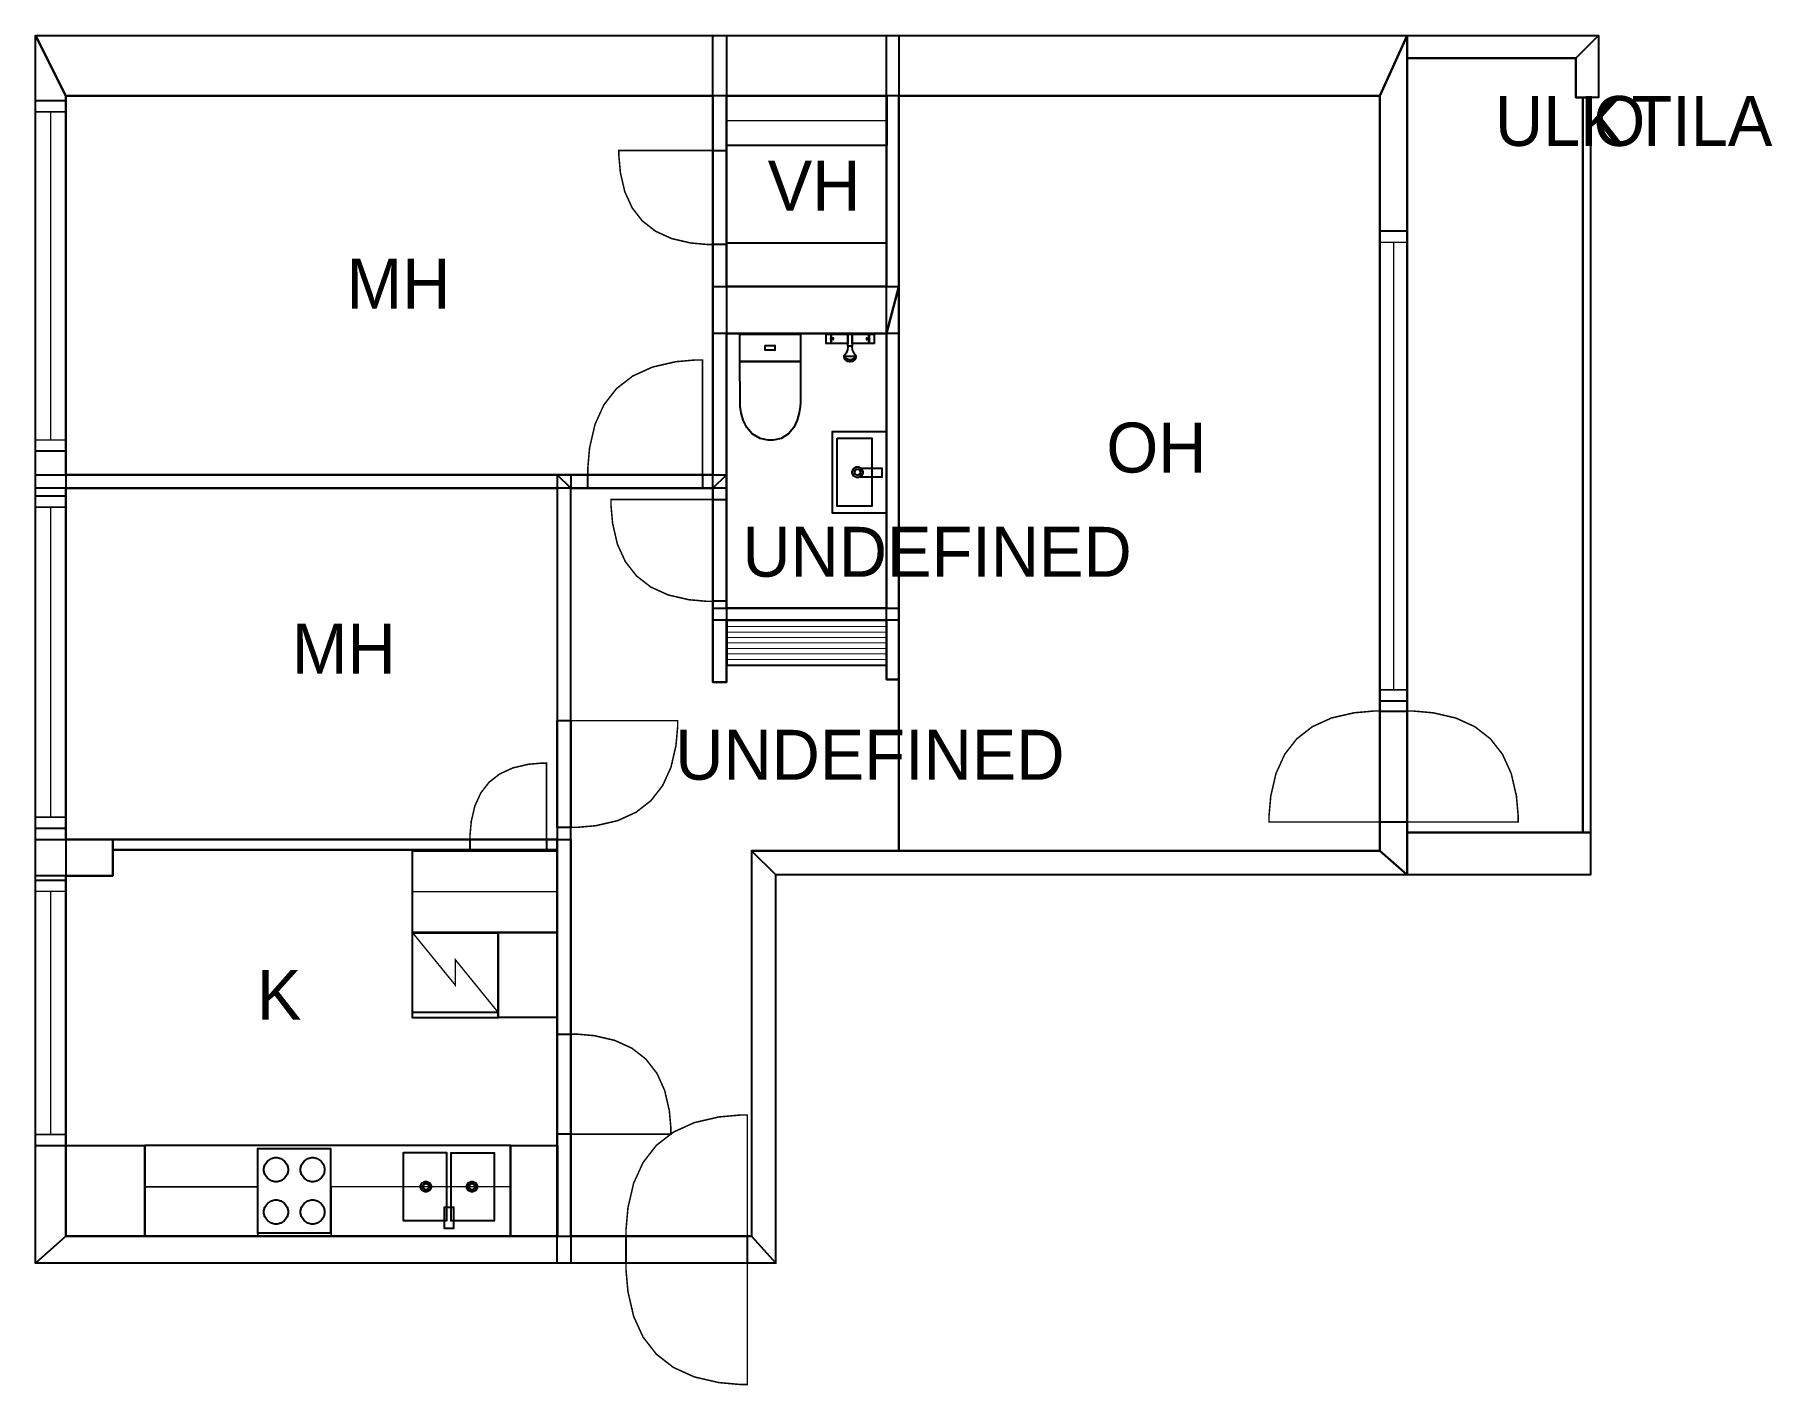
# Model space of a CAD drawing. Extents: x 1.2 to 13.1, y 0 to 9.3.
import ezdxf

# ---------------------------------------------------------------- set-up
doc = ezdxf.new("R2010")
doc.units = 0
doc.layers.get('0').update_dxf_attribs({"linetype": 'CONTINUOUS'})

msp = doc.modelspace()

# ---------------------------------------------------------------- linework, layer by layer
at = {"color": 0}
for points, const_width in [([(1.15582, 9.30621), (10.6047, 9.30621), (10.4172, 8.88954), (1.36415, 8.88954), (1.15582, 9.30621)], 0.00208), ([(1.15582, 0.8488), (1.15582, 9.30621), (1.36415, 8.88954), (1.36415, 1.03434), (1.15582, 0.8488)], 0.00208), ([(5.82135, 9.30621), (5.9151, 9.30621), (5.9151, 6.18674), (5.82135, 6.18674), (5.82135, 9.30621)], 0.00208), ([(7.01893, 9.30621), (7.10226, 9.30621), (7.10226, 7.25353), (7.01893, 7.25353), (7.01893, 9.30621)], 0.00208), ([(10.6047, 9.30621), (10.6047, 3.52339), (10.4172, 3.69006), (10.4172, 8.88954), (10.6047, 9.30621)], 0.00208), ([(10.6047, 9.30621), (11.9214, 9.30621), (11.7652, 9.14996), (10.6047, 9.14996), (10.6047, 9.30621)], 0.00208), ([(11.9214, 9.30621), (11.9214, 8.87864), (11.7652, 8.87864), (11.7652, 9.14996), (11.9214, 9.30621)], 0.00208), ([(10.6047, 9.14996), (11.7652, 9.14996), (11.7652, 8.87864), (11.8142, 8.87864), (11.8142, 3.81506), (10.6047, 3.81506), (10.6047, 9.14996)], 0.00208), ([(1.15582, 8.85872), (1.36415, 8.85872), (1.36415, 6.44185), (1.15582, 6.44185), (1.15582, 8.85872)], 0.01042), ([(1.15582, 8.85872), (1.36415, 8.85872), (1.36415, 6.44185), (1.15582, 6.44185), (1.15582, 8.85872)], 0.01042), ([(5.9151, 8.88954), (7.02029, 8.88954), (7.02029, 8.54829), (5.9151, 8.54829), (5.9151, 8.88954)], 0.01042), ([(11.8142, 8.87864), (11.8663, 8.87864), (11.8663, 3.81506), (11.8142, 3.81506), (11.8142, 8.87864)], 0.00208), ([(5.82135, 7.86643), (5.78342, 7.86643), (5.66976, 7.87657), (5.53836, 7.9069), (5.42719, 7.95742), (5.33626, 8.02815), (5.26551, 8.11908), (5.215, 8.23025), (5.18468, 8.36165), (5.17458, 8.47532), (5.17458, 8.51318), (5.82135, 8.51318), (5.82135, 7.86643)], 0.01042), ([(5.82135, 8.51318), (5.9151, 8.51318), (5.9151, 7.86643), (5.82135, 7.86643), (5.82135, 8.51318)], 0.01042), ([(5.82135, 8.51318), (5.9151, 8.51318), (5.9151, 7.86643), (5.82135, 7.86643), (5.82135, 8.51318)], 0.01042), ([(10.4172, 7.95975), (10.6047, 7.95975), (10.6047, 4.72081), (10.4172, 4.72081), (10.4172, 7.95975)], 0.01042), ([(10.4172, 7.95975), (10.6047, 7.95975), (10.6047, 4.72081), (10.4172, 4.72081), (10.4172, 7.95975)], 0.01042), ([(5.9151, 7.87771), (7.01714, 7.87771), (7.01714, 7.57781), (5.9151, 7.57781), (5.9151, 7.87771)], 0.01042), ([(7.01893, 7.25353), (5.82135, 7.25353), (5.82135, 7.57781), (7.10226, 7.57781), (7.01893, 7.25353)], 0.00208), ([(7.10226, 7.57781), (7.10226, 4.86882), (7.01893, 4.86882), (7.01893, 7.25353), (7.10226, 7.57781)], 0.00208), ([(6.00792, 7.24826), (6.42449, 7.24826), (6.42449, 7.06099), (6.00792, 7.06099), (6.00792, 7.24826)], 0.01042), ([(6.6026, 7.24826), (6.6359, 7.24826), (6.6359, 7.18474), (6.6026, 7.18474), (6.6026, 7.24826)], 0.01042), ([(6.6359, 7.21599), (6.63911, 7.21724), (6.64876, 7.22108), (6.65153, 7.22222), (6.65153, 7.22222), (6.65153, 7.22081), (6.65153, 7.21653), (6.65153, 7.21224), (6.65153, 7.21078), (6.65153, 7.21078), (6.64914, 7.21143), (6.63917, 7.21485), (6.6359, 7.21599)], 0.01042), ([(6.6359, 7.24826), (6.75261, 7.24826), (6.75261, 7.18474), (6.6359, 7.18474), (6.6359, 7.24826)], 0.01042), ([(6.75261, 7.24826), (6.78071, 7.24826), (6.78071, 7.16493), (6.77365, 7.16493), (6.75786, 7.16493), (6.75261, 7.16493), (6.75261, 7.18576), (6.75261, 7.23264), (6.75261, 7.24826)], 0.01042), ([(6.78071, 7.24826), (6.8974, 7.24826), (6.8974, 7.18474), (6.78071, 7.18474), (6.78071, 7.24826)], 0.01042), ([(6.89632, 7.21599), (6.89307, 7.21724), (6.8834, 7.22108), (6.88069, 7.22222), (6.88069, 7.22222), (6.88069, 7.22081), (6.88069, 7.21653), (6.88069, 7.21224), (6.88069, 7.21078), (6.88069, 7.21078), (6.88303, 7.21143), (6.89301, 7.21485), (6.89632, 7.21599)], 0.01042), ([(6.89632, 7.24826), (6.93175, 7.24826), (6.93175, 7.18474), (6.89632, 7.18474), (6.89632, 7.24826)], 0.01042), ([(4.96029, 6.28049), (4.96029, 6.32682), (4.9726, 6.46582), (5.00965, 6.62642), (5.07146, 6.76232), (5.15793, 6.87349), (5.2691, 6.95996), (5.405, 7.02175), (5.5656, 7.05881), (5.70458, 7.07113), (5.75092, 7.07113), (5.75092, 6.28049), (4.96029, 6.28049)], 0.01042), ([(6.42449, 6.79264), (6.42449, 6.79264), (6.42453, 6.78093), (6.4229, 6.74994), (6.41678, 6.70611), (6.40338, 6.65587), (6.37978, 6.60568), (6.34332, 6.56185), (6.29118, 6.53087), (6.23812, 6.5191), (6.22049, 6.5191), (6.20215, 6.5191), (6.14729, 6.53087), (6.09321, 6.56185), (6.05539, 6.60568), (6.03097, 6.65587), (6.01699, 6.70611), (6.01058, 6.74994), (6.00885, 6.78093), (6.00896, 6.79264), (6.00896, 6.79264), (6.00786, 7.06099), (6.42449, 7.06099), (6.42449, 6.79264)], 0.01042), ([(6.18311, 7.17042), (6.24929, 7.17042), (6.24929, 7.13883), (6.18311, 7.13883), (6.18311, 7.17042)], 0.01042), ([(6.64606, 6.57796), (6.64606, 6.01628), (7.01731, 6.01628), (7.01731, 6.57796), (6.64606, 6.57796)], 0.01042), ([(6.67888, 6.53119), (6.67888, 6.06304), (6.91624, 6.06304), (6.91624, 6.53119), (6.67888, 6.53119)], 0.01042), ([(1.15582, 6.28049), (4.84364, 6.28049), (4.84364, 6.18674), (1.15582, 6.18674), (1.15582, 6.28049)], 0.00208), ([(4.74989, 6.28049), (5.9151, 6.28049), (5.82135, 6.18674), (4.84364, 6.18674), (4.74989, 6.28049)], 0.00208), ([(4.84364, 3.76758), (4.84364, 6.18674), (4.74989, 6.28049), (4.74989, 3.76758), (4.84364, 3.76758)], 0.00208), ([(4.96029, 6.28049), (5.75092, 6.28049), (5.75092, 6.18674), (4.96029, 6.18674), (4.96029, 6.28049)], 0.01042), ([(4.96029, 6.28049), (5.75092, 6.28049), (5.75092, 6.18674), (4.96029, 6.18674), (4.96029, 6.28049)], 0.01042), ([(5.9151, 6.28049), (5.9151, 4.85058), (5.82135, 4.85058), (5.82135, 6.18674), (5.9151, 6.28049)], 0.00208), ([(6.81803, 6.26069), (6.81158, 6.26069), (6.79221, 6.27138), (6.78157, 6.29075), (6.78157, 6.29715), (6.78157, 6.3036), (6.79221, 6.32297), (6.81158, 6.33361), (6.81803, 6.33361), (6.82443, 6.33361), (6.84381, 6.32297), (6.85449, 6.3036), (6.85449, 6.29715), (6.85449, 6.29075), (6.84381, 6.27138), (6.82443, 6.26069), (6.81803, 6.26069)], 0.00833), ([(6.81803, 6.27632), (6.81435, 6.27632), (6.80328, 6.28244), (6.79719, 6.29351), (6.79719, 6.29715), (6.79719, 6.30083), (6.80328, 6.3119), (6.81435, 6.31799), (6.81803, 6.31799), (6.82167, 6.31799), (6.83274, 6.3119), (6.83886, 6.30083), (6.83886, 6.29715), (6.83886, 6.29351), (6.83274, 6.28244), (6.82167, 6.27632), (6.81803, 6.27632)], 0.00833), ([(6.8405, 6.32525), (6.8405, 6.26275), (6.98633, 6.26275), (6.98633, 6.32525), (6.8405, 6.32525)], 0.01042), ([(1.15582, 6.13536), (1.36415, 6.13536), (1.36415, 3.84392), (1.15582, 3.84392), (1.15582, 6.13536)], 0.01042), ([(1.15582, 6.13536), (1.36415, 6.13536), (1.36415, 3.84392), (1.15582, 3.84392), (1.15582, 6.13536)], 0.01042), ([(5.82135, 5.40831), (5.78022, 5.40831), (5.65696, 5.41928), (5.51454, 5.45215), (5.39399, 5.50694), (5.29542, 5.58365), (5.21869, 5.68224), (5.1639, 5.80279), (5.13103, 5.94521), (5.12011, 6.06847), (5.12011, 6.10954), (5.82135, 6.10954), (5.82135, 5.40831)], 0.01042), ([(5.82135, 6.10954), (5.9151, 6.10954), (5.9151, 5.40831), (5.82135, 5.40831), (5.82135, 6.10954)], 0.01042), ([(5.82135, 6.10954), (5.9151, 6.10954), (5.9151, 5.40831), (5.82135, 5.40831), (5.82135, 6.10954)], 0.01042), ([(5.82135, 5.36143), (7.10226, 5.36143), (7.10226, 5.2781), (5.82135, 5.2781), (5.82135, 5.36143)], 0.00208), ([(5.92101, 5.27806), (7.01893, 5.27806), (7.01893, 4.96556), (5.92101, 4.96556), (5.92101, 5.27806)], 0.01042), ([(4.74989, 4.58675), (4.84364, 4.58675), (4.84364, 3.85135), (4.74989, 3.85135), (4.74989, 4.58675)], 0.01042), ([(4.74989, 4.58675), (4.84364, 4.58675), (4.84364, 3.85135), (4.74989, 3.85135), (4.74989, 4.58675)], 0.01042), ([(4.84364, 3.85135), (4.88672, 3.85135), (5.016, 3.86285), (5.16536, 3.89735), (5.29178, 3.95481), (5.39518, 4.03521), (5.47558, 4.13861), (5.53304, 4.26503), (5.56754, 4.41439), (5.57904, 4.54368), (5.57904, 4.58675), (4.84364, 4.58675), (4.84364, 3.85135)], 0.01042), ([(10.4172, 4.65235), (10.3724, 4.65235), (10.2381, 4.6404), (10.0828, 4.6046), (9.9515, 4.54492), (9.84403, 4.46132), (9.76047, 4.35389), (9.70074, 4.22254), (9.66493, 4.06733), (9.653, 3.933), (9.653, 3.88818), (10.4172, 3.88818), (10.4172, 4.65235)], 0.01042), ([(10.4172, 4.65235), (10.6047, 4.65235), (10.6047, 3.88818), (10.4172, 3.88818), (10.4172, 4.65235)], 0.01042), ([(10.4172, 4.65235), (10.6047, 4.65235), (10.6047, 3.88818), (10.4172, 3.88818), (10.4172, 4.65235)], 0.01042), ([(10.6047, 4.65235), (10.6495, 4.65235), (10.7838, 4.6404), (10.939, 4.6046), (11.0704, 4.54492), (11.1778, 4.46132), (11.2614, 4.35389), (11.3211, 4.22254), (11.3569, 4.06733), (11.3689, 3.933), (11.3689, 3.88818), (10.6047, 3.88818), (10.6047, 4.65235)], 0.01042), ([(4.14908, 3.76758), (4.14908, 3.79844), (4.15728, 3.891), (4.18197, 3.99794), (4.2231, 4.08843), (4.28071, 4.16249), (4.35476, 4.22011), (4.44526, 4.26124), (4.55219, 4.28592), (4.64475, 4.29411), (4.67562, 4.29411), (4.67562, 3.76758), (4.14908, 3.76758)], 0.01042), ([(1.15582, 3.76758), (1.68739, 3.76758), (1.68739, 3.51828), (1.15582, 3.51828), (1.15582, 3.76758)], 0.00208), ([(1.68739, 3.76758), (4.74897, 3.76758), (4.74897, 3.69613), (1.68739, 3.69613), (1.68739, 3.76758)], 0.00208), ([(4.14908, 3.76758), (4.67562, 3.76758), (4.67562, 3.69613), (4.14908, 3.69613), (4.14908, 3.76758)], 0.01042), ([(4.14908, 3.76758), (4.67562, 3.76758), (4.67562, 3.69613), (4.14908, 3.69613), (4.14908, 3.76758)], 0.01042), ([(4.74897, 3.76758), (4.84364, 3.76758), (4.84364, 0.8488), (4.74897, 0.8488), (4.74897, 3.76758)], 0.00208), ([(10.6047, 3.81506), (11.8664, 3.81506), (11.8664, 3.52339), (10.6047, 3.52339), (10.6047, 3.81506)], 0.00208), ([(3.75304, 3.69075), (4.74897, 3.69075), (4.74897, 3.12608), (3.75304, 3.12608), (3.75304, 3.69075)], 0.01042), ([(10.6047, 3.52339), (6.25478, 3.52339), (6.08811, 3.69006), (10.4172, 3.69006), (10.6047, 3.52339)], 0.00208), ([(6.08811, 3.69006), (6.08811, 1.03434), (6.25478, 0.8488), (6.25478, 3.52339), (6.08811, 3.69006)], 0.00208), ([(1.15582, 3.48872), (1.36415, 3.48872), (1.36415, 1.65707), (1.15582, 1.65707), (1.15582, 3.48872)], 0.01042), ([(1.15582, 3.48872), (1.36415, 3.48872), (1.36415, 1.65707), (1.15582, 1.65707), (1.15582, 3.48872)], 0.01042), ([(3.75369, 3.12517), (4.34293, 3.12517), (4.34293, 2.54031), (3.75369, 2.54031), (3.75369, 3.12517)], 0.00982), ([(4.34293, 3.12608), (4.74897, 3.12608), (4.74897, 2.54129), (4.34293, 2.54129), (4.34293, 3.12608)], 0.01042), ([(3.75369, 2.57926), (4.34293, 2.57926), (4.34293, 2.54031), (3.75369, 2.54031), (3.75369, 2.57926)], 0.00982), ([(4.74897, 2.42725), (4.84364, 2.42725), (4.84364, 1.73817), (4.74897, 1.73817), (4.74897, 2.42725)], 0.01042), ([(4.74897, 2.42725), (4.84364, 2.42725), (4.84364, 1.73817), (4.74897, 1.73817), (4.74897, 2.42725)], 0.01042), ([(4.84364, 2.42725), (4.884, 2.42725), (5.0051, 2.4165), (5.14507, 2.38422), (5.26351, 2.3304), (5.3604, 2.25499), (5.43576, 2.1581), (5.48964, 2.03965), (5.52192, 1.89968), (5.53271, 1.7786), (5.53271, 1.73817), (4.84364, 1.73817), (4.84364, 2.42725)], 0.01042), ([(5.22374, 1.03434), (5.22374, 1.08333), (5.23676, 1.23014), (5.27593, 1.39979), (5.34119, 1.54335), (5.43251, 1.66081), (5.54997, 1.75211), (5.69353, 1.81739), (5.86317, 1.85656), (6.00999, 1.86957), (6.05897, 1.86957), (6.05897, 1.03434), (5.22374, 1.03434)], 0.01042), ([(1.36627, 1.65935), (1.90901, 1.65935), (1.90901, 1.03434), (1.36627, 1.03434), (1.36627, 1.65935)], 0.01042), ([(1.90896, 1.66114), (4.42854, 1.66114), (4.42854, 1.03613), (1.90896, 1.03613), (1.90896, 1.66114)], 0.01042), ([(2.6875, 1.63949), (3.18707, 1.63949), (3.18707, 1.05615), (2.6875, 1.05615), (2.6875, 1.63949)], 0.01042), ([(2.72976, 1.49365), (2.72976, 1.50179), (2.73628, 1.5261), (2.75418, 1.55257), (2.78065, 1.57047), (2.80496, 1.57699), (2.8131, 1.57699), (2.82118, 1.57699), (2.84554, 1.57047), (2.87201, 1.55257), (2.88986, 1.5261), (2.89643, 1.50179), (2.89643, 1.49365), (2.89643, 1.48557), (2.88986, 1.46121), (2.87201, 1.43474), (2.84554, 1.41689), (2.82118, 1.41032), (2.8131, 1.41032), (2.80496, 1.41032), (2.78065, 1.41689), (2.75418, 1.43474), (2.73628, 1.46121), (2.72976, 1.48557), (2.72976, 1.49365)], 0.01042), ([(2.98101, 1.49365), (2.98101, 1.50179), (2.98753, 1.5261), (3.00543, 1.55257), (3.0319, 1.57047), (3.05621, 1.57699), (3.06435, 1.57699), (3.07243, 1.57699), (3.09679, 1.57047), (3.12326, 1.55257), (3.14111, 1.5261), (3.14768, 1.50179), (3.14768, 1.49365), (3.14768, 1.48557), (3.14111, 1.46121), (3.12326, 1.43474), (3.09679, 1.41689), (3.07243, 1.41032), (3.06435, 1.41032), (3.05621, 1.41032), (3.0319, 1.41689), (3.00543, 1.43474), (2.98753, 1.46121), (2.98101, 1.48557), (2.98101, 1.49365)], 0.01042), ([(3.69081, 1.61083), (3.98768, 1.61083), (3.98768, 1.14209), (3.69081, 1.14209), (3.69081, 1.61083)], 0.01042), ([(4.01893, 1.60975), (4.31581, 1.60975), (4.31581, 1.141), (4.01893, 1.141), (4.01893, 1.60975)], 0.01042), ([(1.90901, 1.37489), (2.68722, 1.37489), (2.68722, 1.03532), (1.90901, 1.03532), (1.90901, 1.37489)], 0.01042), ([(3.19189, 1.37641), (4.42854, 1.37641), (4.42854, 1.03434), (3.19189, 1.03434), (3.19189, 1.37641)], 0.01042), ([(3.80849, 1.37647), (3.80849, 1.38292), (3.81912, 1.40229), (3.83849, 1.41292), (3.84494, 1.41292), (3.85135, 1.41292), (3.87071, 1.40229), (3.8814, 1.38292), (3.8814, 1.37647), (3.8814, 1.37006), (3.87071, 1.35069), (3.85135, 1.34001), (3.84494, 1.34001), (3.83849, 1.34001), (3.81912, 1.35069), (3.80849, 1.37006), (3.80849, 1.37647)], 0.00833), ([(3.82411, 1.37647), (3.82411, 1.38015), (3.83018, 1.39122), (3.84125, 1.39729), (3.84494, 1.39729), (3.84858, 1.39729), (3.85965, 1.39122), (3.86578, 1.38015), (3.86578, 1.37647), (3.86578, 1.37283), (3.85965, 1.36176), (3.84858, 1.35563), (3.84494, 1.35563), (3.84125, 1.35563), (3.83018, 1.36176), (3.82411, 1.37283), (3.82411, 1.37647)], 0.00833), ([(4.12619, 1.37647), (4.12619, 1.38292), (4.13683, 1.40229), (4.15619, 1.41292), (4.16265, 1.41292), (4.16906, 1.41292), (4.18842, 1.40229), (4.19911, 1.38292), (4.19911, 1.37647), (4.19911, 1.37006), (4.18842, 1.35069), (4.16906, 1.34001), (4.16265, 1.34001), (4.15619, 1.34001), (4.13683, 1.35069), (4.12619, 1.37006), (4.12619, 1.37647)], 0.00833), ([(4.14182, 1.37647), (4.14182, 1.38015), (4.14789, 1.39122), (4.15896, 1.39729), (4.16265, 1.39729), (4.16629, 1.39729), (4.17736, 1.39122), (4.18349, 1.38015), (4.18349, 1.37647), (4.18349, 1.37283), (4.17736, 1.36176), (4.16629, 1.35563), (4.16265, 1.35563), (4.15896, 1.35563), (4.14789, 1.36176), (4.14182, 1.37283), (4.14182, 1.37647)], 0.00833), ([(2.72976, 1.20199), (2.72976, 1.21012), (2.73628, 1.23443), (2.75418, 1.26091), (2.78065, 1.27881), (2.80496, 1.28532), (2.8131, 1.28532), (2.82118, 1.28532), (2.84554, 1.27881), (2.87201, 1.26091), (2.88986, 1.23443), (2.89643, 1.21012), (2.89643, 1.20199), (2.89643, 1.1939), (2.88986, 1.16954), (2.87201, 1.14307), (2.84554, 1.12522), (2.82118, 1.11865), (2.8131, 1.11865), (2.80496, 1.11865), (2.78065, 1.12522), (2.75418, 1.14307), (2.73628, 1.16954), (2.72976, 1.1939), (2.72976, 1.20199)], 0.01042), ([(2.98101, 1.20199), (2.98101, 1.21012), (2.98753, 1.23443), (3.00543, 1.26091), (3.0319, 1.27881), (3.05621, 1.28532), (3.06435, 1.28532), (3.07243, 1.28532), (3.09679, 1.27881), (3.12326, 1.26091), (3.14111, 1.23443), (3.14768, 1.21012), (3.14768, 1.20199), (3.14768, 1.1939), (3.14111, 1.16954), (3.12326, 1.14307), (3.09679, 1.12522), (3.07243, 1.11865), (3.06435, 1.11865), (3.05621, 1.11865), (3.0319, 1.12522), (3.00543, 1.14307), (2.98753, 1.16954), (2.98101, 1.1939), (2.98101, 1.20199)], 0.01042), ([(3.97206, 1.23475), (4.03456, 1.23475), (4.03456, 1.08892), (3.97206, 1.08892), (3.97206, 1.23475)], 0.01042), ([(6.25478, 0.8488), (1.15582, 0.8488), (1.36415, 1.03434), (6.08811, 1.03434), (6.25478, 0.8488)], 0.00208), ([(5.22374, 1.03434), (6.05897, 1.03434), (6.05897, 0.8488), (5.22374, 0.8488), (5.22374, 1.03434)], 0.01042), ([(5.22374, 1.03434), (6.05897, 1.03434), (6.05897, 0.8488), (5.22374, 0.8488), (5.22374, 1.03434)], 0.01042), ([(5.22374, 0.8488), (5.22374, 0.79986), (5.23676, 0.65305), (5.27593, 0.4834), (5.34119, 0.3399), (5.43251, 0.22244), (5.54997, 0.13108), (5.69353, 0.06586), (5.86317, 0.02669), (6.00999, 0.01362), (6.05897, 0.01362), (6.05897, 0.8488), (5.22374, 0.8488)], 0.01042)]:
    msp.add_lwpolyline(points, close=True, dxfattribs=dict(at, const_width=const_width))
for points in [[(1.15582, 9.30621), (10.6047, 9.30621), (10.4172, 8.88954), (1.36415, 8.88954), (1.15582, 9.30621)], [(1.15582, 0.8488), (1.15582, 9.30621), (1.36415, 8.88954), (1.36415, 1.03434), (1.15582, 0.8488)], [(5.82135, 9.30621), (5.9151, 9.30621), (5.9151, 6.18674), (5.82135, 6.18674), (5.82135, 9.30621)], [(7.01893, 9.30621), (7.10226, 9.30621), (7.10226, 7.25353), (7.01893, 7.25353), (7.01893, 9.30621)], [(10.6047, 9.30621), (10.6047, 3.52339), (10.4172, 3.69006), (10.4172, 8.88954), (10.6047, 9.30621)], [(10.6047, 9.30621), (11.9214, 9.30621), (11.7652, 9.14996), (10.6047, 9.14996), (10.6047, 9.30621)], [(11.9214, 9.30621), (11.9214, 8.87864), (11.7652, 8.87864), (11.7652, 9.14996), (11.9214, 9.30621)], [(7.01893, 7.25353), (5.82135, 7.25353), (5.82135, 7.57781), (7.10226, 7.57781), (7.01893, 7.25353)], [(7.10226, 7.57781), (7.10226, 4.86882), (7.01893, 4.86882), (7.01893, 7.25353), (7.10226, 7.57781)], [(1.15582, 6.28049), (4.84364, 6.28049), (4.84364, 6.18674), (1.15582, 6.18674), (1.15582, 6.28049)], [(4.84364, 3.76758), (4.84364, 6.18674), (4.74989, 6.28049), (4.74989, 3.76758), (4.84364, 3.76758)], [(4.74989, 6.28049), (5.9151, 6.28049), (5.82135, 6.18674), (4.84364, 6.18674), (4.74989, 6.28049)], [(5.9151, 6.28049), (5.9151, 4.85058), (5.82135, 4.85058), (5.82135, 6.18674), (5.9151, 6.28049)], [(5.82135, 5.36143), (7.10226, 5.36143), (7.10226, 5.2781), (5.82135, 5.2781), (5.82135, 5.36143)], [(1.15582, 3.76758), (1.68739, 3.76758), (1.68739, 3.51828), (1.15582, 3.51828), (1.15582, 3.76758)], [(1.68739, 3.76758), (4.74897, 3.76758), (4.74897, 3.69613), (1.68739, 3.69613), (1.68739, 3.76758)], [(4.74897, 3.76758), (4.84364, 3.76758), (4.84364, 0.8488), (4.74897, 0.8488), (4.74897, 3.76758)], [(10.6047, 3.81506), (11.8664, 3.81506), (11.8664, 3.52339), (10.6047, 3.52339), (10.6047, 3.81506)], [(10.6047, 3.52339), (6.25478, 3.52339), (6.08811, 3.69006), (10.4172, 3.69006), (10.6047, 3.52339)], [(6.08811, 3.69006), (6.08811, 1.03434), (6.25478, 0.8488), (6.25478, 3.52339), (6.08811, 3.69006)], [(4.42854, 1.66092), (4.75043, 1.66092), (4.75043, 1.03369), (4.42854, 1.03369), (4.42854, 1.66092)], [(6.25478, 0.8488), (1.15582, 0.8488), (1.36415, 1.03434), (6.08811, 1.03434), (6.25478, 0.8488)]]:
    msp.add_lwpolyline(points, close=True, dxfattribs=at)
at = {"color": 7}
for points in [[(10.6047, 9.14996), (11.7652, 9.14996), (11.7652, 8.87864), (11.8142, 8.87864), (11.8142, 3.81506), (10.6047, 3.81506), (10.6047, 9.14996)], [(1.15582, 8.85872), (1.36415, 8.85872), (1.36415, 6.44185), (1.15582, 6.44185), (1.15582, 8.85872)], [(1.15582, 8.85872), (1.36415, 8.85872), (1.36415, 6.44185), (1.15582, 6.44185), (1.15582, 8.85872)], [(1.36415, 8.88954), (5.82135, 8.88954), (5.82135, 6.28049), (1.36415, 6.28049), (1.36415, 8.88954)], [(5.9151, 8.88954), (7.01893, 8.88954), (7.01893, 7.57781), (5.9151, 7.57781), (5.9151, 8.88954)], [(5.9151, 8.88954), (7.02029, 8.88954), (7.02029, 8.54829), (5.9151, 8.54829), (5.9151, 8.88954)], [(7.10226, 8.88954), (10.4172, 8.88954), (10.4172, 3.69006), (7.10226, 3.69006), (7.10226, 8.88954)], [(11.8142, 8.87864), (11.8663, 8.87864), (11.8663, 3.81506), (11.8142, 3.81506), (11.8142, 8.87864)], [(5.82135, 8.51318), (5.9151, 8.51318), (5.9151, 7.86643), (5.82135, 7.86643), (5.82135, 8.51318)], [(5.82135, 8.51318), (5.9151, 8.51318), (5.9151, 7.86643), (5.82135, 7.86643), (5.82135, 8.51318)], [(10.4172, 7.95975), (10.6047, 7.95975), (10.6047, 4.72081), (10.4172, 4.72081), (10.4172, 7.95975)], [(10.4172, 7.95975), (10.6047, 7.95975), (10.6047, 4.72081), (10.4172, 4.72081), (10.4172, 7.95975)], [(5.9151, 7.87771), (7.01714, 7.87771), (7.01714, 7.57781), (5.9151, 7.57781), (5.9151, 7.87771)], [(5.9151, 7.25353), (7.01893, 7.25353), (7.01893, 5.36143), (5.9151, 5.36143), (5.9151, 7.25353)], [(6.00792, 7.24826), (6.42449, 7.24826), (6.42449, 7.06099), (6.00792, 7.06099), (6.00792, 7.24826)], [(6.6026, 7.24826), (6.6359, 7.24826), (6.6359, 7.18474), (6.6026, 7.18474), (6.6026, 7.24826)], [(6.6359, 7.24826), (6.75261, 7.24826), (6.75261, 7.18474), (6.6359, 7.18474), (6.6359, 7.24826)], [(6.6359, 7.21599), (6.63911, 7.21724), (6.64876, 7.22108), (6.65153, 7.22222), (6.65153, 7.22222), (6.65153, 7.22081), (6.65153, 7.21653), (6.65153, 7.21224), (6.65153, 7.21078), (6.65153, 7.21078), (6.64914, 7.21143), (6.63917, 7.21485), (6.6359, 7.21599)], [(6.75261, 7.24826), (6.78071, 7.24826), (6.78071, 7.16493), (6.77365, 7.16493), (6.75786, 7.16493), (6.75261, 7.16493), (6.75261, 7.18576), (6.75261, 7.23264), (6.75261, 7.24826)], [(6.78071, 7.24826), (6.8974, 7.24826), (6.8974, 7.18474), (6.78071, 7.18474), (6.78071, 7.24826)], [(6.89632, 7.21599), (6.89307, 7.21724), (6.8834, 7.22108), (6.88069, 7.22222), (6.88069, 7.22222), (6.88069, 7.22081), (6.88069, 7.21653), (6.88069, 7.21224), (6.88069, 7.21078), (6.88069, 7.21078), (6.88303, 7.21143), (6.89301, 7.21485), (6.89632, 7.21599)], [(6.89632, 7.24826), (6.93175, 7.24826), (6.93175, 7.18474), (6.89632, 7.18474), (6.89632, 7.24826)], [(6.18311, 7.17042), (6.24929, 7.17042), (6.24929, 7.13883), (6.18311, 7.13883), (6.18311, 7.17042)], [(6.75261, 7.16493), (6.75261, 7.15864), (6.74892, 7.13971), (6.73904, 7.11729), (6.73594, 7.11285), (6.73486, 7.11133), (6.72472, 7.09674), (6.72444, 7.09517), (6.7239, 7.09229), (6.72808, 7.07574), (6.74474, 7.06288), (6.75049, 7.06179), (6.75179, 7.06158), (6.76335, 7.06076), (6.76719, 7.06076), (6.76611, 7.06076), (6.77029, 7.06076), (6.78153, 7.06158), (6.78282, 7.06179), (6.78851, 7.06288), (6.80518, 7.07574), (6.80935, 7.09229), (6.80886, 7.09517), (6.8086, 7.09674), (6.79839, 7.11133), (6.79736, 7.11285), (6.79422, 7.11729), (6.78435, 7.13971), (6.78071, 7.15864), (6.78071, 7.16493)], [(6.72444, 7.09407), (6.72472, 7.09358), (6.73654, 7.08344), (6.76031, 7.07433), (6.76824, 7.07433), (6.77447, 7.0746), (6.7971, 7.08382), (6.80832, 7.09358), (6.80886, 7.09407)], [(6.42449, 6.79264), (6.42449, 6.79264), (6.42453, 6.78093), (6.4229, 6.74994), (6.41678, 6.70611), (6.40338, 6.65587), (6.37978, 6.60568), (6.34332, 6.56185), (6.29118, 6.53087), (6.23812, 6.5191), (6.22049, 6.5191), (6.20215, 6.5191), (6.14729, 6.53087), (6.09321, 6.56185), (6.05539, 6.60568), (6.03097, 6.65587), (6.01699, 6.70611), (6.01058, 6.74994), (6.00885, 6.78093), (6.00896, 6.79264), (6.00896, 6.79264), (6.00786, 7.06099), (6.42449, 7.06099), (6.42449, 6.79264)], [(6.64606, 6.57796), (7.01731, 6.57796), (7.01731, 6.01628), (6.64606, 6.01628), (6.64606, 6.57796)], [(6.67888, 6.53119), (6.91624, 6.53119), (6.91624, 6.06304), (6.67888, 6.06304), (6.67888, 6.53119)], [(4.96029, 6.28049), (5.75092, 6.28049), (5.75092, 6.18674), (4.96029, 6.18674), (4.96029, 6.28049)], [(4.96029, 6.28049), (5.75092, 6.28049), (5.75092, 6.18674), (4.96029, 6.18674), (4.96029, 6.28049)], [(6.81803, 6.26069), (6.81158, 6.26069), (6.79221, 6.27138), (6.78157, 6.29075), (6.78157, 6.29715), (6.78157, 6.3036), (6.79221, 6.32297), (6.81158, 6.33361), (6.81803, 6.33361), (6.82443, 6.33361), (6.84381, 6.32297), (6.85449, 6.3036), (6.85449, 6.29715), (6.85449, 6.29075), (6.84381, 6.27138), (6.82443, 6.26069), (6.81803, 6.26069)], [(6.81803, 6.27632), (6.81435, 6.27632), (6.80328, 6.28244), (6.79719, 6.29351), (6.79719, 6.29715), (6.79719, 6.30083), (6.80328, 6.3119), (6.81435, 6.31799), (6.81803, 6.31799), (6.82167, 6.31799), (6.83274, 6.3119), (6.83886, 6.30083), (6.83886, 6.29715), (6.83886, 6.29351), (6.83274, 6.28244), (6.82167, 6.27632), (6.81803, 6.27632)], [(6.8405, 6.32525), (6.98633, 6.32525), (6.98633, 6.26275), (6.8405, 6.26275), (6.8405, 6.32525)], [(1.15582, 6.13536), (1.36415, 6.13536), (1.36415, 3.84392), (1.15582, 3.84392), (1.15582, 6.13536)], [(1.15582, 6.13536), (1.36415, 6.13536), (1.36415, 3.84392), (1.15582, 3.84392), (1.15582, 6.13536)], [(1.36415, 6.18674), (4.74989, 6.18674), (4.74989, 3.76758), (1.36415, 3.76758), (1.36415, 6.18674)], [(5.82135, 4.85058), (5.9151, 4.85058), (5.9151, 5.2781), (7.01893, 5.2781), (7.01893, 4.86882), (7.10226, 4.86882), (7.10226, 3.69006), (6.08811, 3.69006), (6.08811, 1.03434), (4.84364, 1.03434), (4.84364, 6.18674), (5.82135, 6.18674), (5.82135, 4.85058)], [(5.82135, 6.10954), (5.9151, 6.10954), (5.9151, 5.40831), (5.82135, 5.40831), (5.82135, 6.10954)], [(5.82135, 6.10954), (5.9151, 6.10954), (5.9151, 5.40831), (5.82135, 5.40831), (5.82135, 6.10954)], [(5.92101, 5.27806), (7.01893, 5.27806), (7.01893, 4.96556), (5.92101, 4.96556), (5.92101, 5.27806)], [(4.74989, 4.58675), (4.84364, 4.58675), (4.84364, 3.85135), (4.74989, 3.85135), (4.74989, 4.58675)], [(4.74989, 4.58675), (4.84364, 4.58675), (4.84364, 3.85135), (4.74989, 3.85135), (4.74989, 4.58675)], [(10.4172, 4.65235), (10.6047, 4.65235), (10.6047, 3.88818), (10.4172, 3.88818), (10.4172, 4.65235)], [(10.4172, 4.65235), (10.6047, 4.65235), (10.6047, 3.88818), (10.4172, 3.88818), (10.4172, 4.65235)], [(4.14908, 3.76758), (4.67562, 3.76758), (4.67562, 3.69613), (4.14908, 3.69613), (4.14908, 3.76758)], [(4.14908, 3.76758), (4.67562, 3.76758), (4.67562, 3.69613), (4.14908, 3.69613), (4.14908, 3.76758)], [(4.74897, 1.03434), (1.36415, 1.03434), (1.36415, 3.51828), (1.68739, 3.51828), (1.68739, 3.69613), (4.74897, 3.69613), (4.74897, 1.03434)], [(3.75304, 3.69075), (4.74897, 3.69075), (4.74897, 3.12608), (3.75304, 3.12608), (3.75304, 3.69075)], [(1.15582, 3.48872), (1.36415, 3.48872), (1.36415, 1.65707), (1.15582, 1.65707), (1.15582, 3.48872)], [(1.15582, 3.48872), (1.36415, 3.48872), (1.36415, 1.65707), (1.15582, 1.65707), (1.15582, 3.48872)], [(3.75369, 3.12517), (4.34293, 3.12517), (4.34293, 2.54031), (3.75369, 2.54031), (3.75369, 3.12517)], [(4.34293, 3.12608), (4.74897, 3.12608), (4.74897, 2.54129), (4.34293, 2.54129), (4.34293, 3.12608)], [(3.75369, 2.57926), (4.34293, 2.57926), (4.34293, 2.54031), (3.75369, 2.54031), (3.75369, 2.57926)], [(4.74897, 2.42725), (4.84364, 2.42725), (4.84364, 1.73817), (4.74897, 1.73817), (4.74897, 2.42725)], [(4.74897, 2.42725), (4.84364, 2.42725), (4.84364, 1.73817), (4.74897, 1.73817), (4.74897, 2.42725)], [(1.36627, 1.65935), (1.90901, 1.65935), (1.90901, 1.03434), (1.36627, 1.03434), (1.36627, 1.65935)], [(1.90896, 1.66114), (4.42854, 1.66114), (4.42854, 1.03613), (1.90896, 1.03613), (1.90896, 1.66114)], [(2.6875, 1.63949), (3.18707, 1.63949), (3.18707, 1.05615), (2.6875, 1.05615), (2.6875, 1.63949)], [(2.72976, 1.49365), (2.72976, 1.50179), (2.73628, 1.5261), (2.75418, 1.55257), (2.78065, 1.57047), (2.80496, 1.57699), (2.8131, 1.57699), (2.82118, 1.57699), (2.84554, 1.57047), (2.87201, 1.55257), (2.88986, 1.5261), (2.89643, 1.50179), (2.89643, 1.49365), (2.89643, 1.48557), (2.88986, 1.46121), (2.87201, 1.43474), (2.84554, 1.41689), (2.82118, 1.41032), (2.8131, 1.41032), (2.80496, 1.41032), (2.78065, 1.41689), (2.75418, 1.43474), (2.73628, 1.46121), (2.72976, 1.48557), (2.72976, 1.49365)], [(2.98101, 1.49365), (2.98101, 1.50179), (2.98753, 1.5261), (3.00543, 1.55257), (3.0319, 1.57047), (3.05621, 1.57699), (3.06435, 1.57699), (3.07243, 1.57699), (3.09679, 1.57047), (3.12326, 1.55257), (3.14111, 1.5261), (3.14768, 1.50179), (3.14768, 1.49365), (3.14768, 1.48557), (3.14111, 1.46121), (3.12326, 1.43474), (3.09679, 1.41689), (3.07243, 1.41032), (3.06435, 1.41032), (3.05621, 1.41032), (3.0319, 1.41689), (3.00543, 1.43474), (2.98753, 1.46121), (2.98101, 1.48557), (2.98101, 1.49365)], [(3.69081, 1.61083), (3.98768, 1.61083), (3.98768, 1.14209), (3.69081, 1.14209), (3.69081, 1.61083)], [(4.01893, 1.60975), (4.31581, 1.60975), (4.31581, 1.141), (4.01893, 1.141), (4.01893, 1.60975)], [(3.80849, 1.37647), (3.80849, 1.38292), (3.81912, 1.40229), (3.83849, 1.41292), (3.84494, 1.41292), (3.85135, 1.41292), (3.87071, 1.40229), (3.8814, 1.38292), (3.8814, 1.37647), (3.8814, 1.37006), (3.87071, 1.35069), (3.85135, 1.34001), (3.84494, 1.34001), (3.83849, 1.34001), (3.81912, 1.35069), (3.80849, 1.37006), (3.80849, 1.37647)], [(3.82411, 1.37647), (3.82411, 1.38015), (3.83018, 1.39122), (3.84125, 1.39729), (3.84494, 1.39729), (3.84858, 1.39729), (3.85965, 1.39122), (3.86578, 1.38015), (3.86578, 1.37647), (3.86578, 1.37283), (3.85965, 1.36176), (3.84858, 1.35563), (3.84494, 1.35563), (3.84125, 1.35563), (3.83018, 1.36176), (3.82411, 1.37283), (3.82411, 1.37647)], [(4.12619, 1.37647), (4.12619, 1.38292), (4.13683, 1.40229), (4.15619, 1.41292), (4.16265, 1.41292), (4.16906, 1.41292), (4.18842, 1.40229), (4.19911, 1.38292), (4.19911, 1.37647), (4.19911, 1.37006), (4.18842, 1.35069), (4.16906, 1.34001), (4.16265, 1.34001), (4.15619, 1.34001), (4.13683, 1.35069), (4.12619, 1.37006), (4.12619, 1.37647)], [(4.14182, 1.37647), (4.14182, 1.38015), (4.14789, 1.39122), (4.15896, 1.39729), (4.16265, 1.39729), (4.16629, 1.39729), (4.17736, 1.39122), (4.18349, 1.38015), (4.18349, 1.37647), (4.18349, 1.37283), (4.17736, 1.36176), (4.16629, 1.35563), (4.16265, 1.35563), (4.15896, 1.35563), (4.14789, 1.36176), (4.14182, 1.37283), (4.14182, 1.37647)], [(2.72976, 1.20199), (2.72976, 1.21012), (2.73628, 1.23443), (2.75418, 1.26091), (2.78065, 1.27881), (2.80496, 1.28532), (2.8131, 1.28532), (2.82118, 1.28532), (2.84554, 1.27881), (2.87201, 1.26091), (2.88986, 1.23443), (2.89643, 1.21012), (2.89643, 1.20199), (2.89643, 1.1939), (2.88986, 1.16954), (2.87201, 1.14307), (2.84554, 1.12522), (2.82118, 1.11865), (2.8131, 1.11865), (2.80496, 1.11865), (2.78065, 1.12522), (2.75418, 1.14307), (2.73628, 1.16954), (2.72976, 1.1939), (2.72976, 1.20199)], [(2.98101, 1.20199), (2.98101, 1.21012), (2.98753, 1.23443), (3.00543, 1.26091), (3.0319, 1.27881), (3.05621, 1.28532), (3.06435, 1.28532), (3.07243, 1.28532), (3.09679, 1.27881), (3.12326, 1.26091), (3.14111, 1.23443), (3.14768, 1.21012), (3.14768, 1.20199), (3.14768, 1.1939), (3.14111, 1.16954), (3.12326, 1.14307), (3.09679, 1.12522), (3.07243, 1.11865), (3.06435, 1.11865), (3.05621, 1.11865), (3.0319, 1.12522), (3.00543, 1.14307), (2.98753, 1.16954), (2.98101, 1.1939), (2.98101, 1.20199)], [(3.97206, 1.23475), (4.03456, 1.23475), (4.03456, 1.08892), (3.97206, 1.08892), (3.97206, 1.23475)], [(5.22374, 1.03434), (6.05897, 1.03434), (6.05897, 0.8488), (5.22374, 0.8488), (5.22374, 1.03434)], [(5.22374, 1.03434), (6.05897, 1.03434), (6.05897, 0.8488), (5.22374, 0.8488), (5.22374, 1.03434)]]:
    msp.add_lwpolyline(points, close=True, dxfattribs=at)
at = {"color": 7, "const_width": 0.00208}
for points in [[(1.36415, 8.88954), (5.82135, 8.88954), (5.82135, 6.28049), (1.36415, 6.28049), (1.36415, 8.88954)], [(5.9151, 8.88954), (7.01893, 8.88954), (7.01893, 7.57781), (5.9151, 7.57781), (5.9151, 8.88954)], [(7.10226, 8.88954), (10.4172, 8.88954), (10.4172, 3.69006), (7.10226, 3.69006), (7.10226, 8.88954)], [(5.9151, 7.25353), (7.01893, 7.25353), (7.01893, 5.36143), (5.9151, 5.36143), (5.9151, 7.25353)], [(1.36415, 6.18674), (4.74989, 6.18674), (4.74989, 3.76758), (1.36415, 3.76758), (1.36415, 6.18674)], [(5.82135, 4.85058), (5.9151, 4.85058), (5.9151, 5.2781), (7.01893, 5.2781), (7.01893, 4.86882), (7.10226, 4.86882), (7.10226, 3.69006), (6.08811, 3.69006), (6.08811, 1.03434), (4.84364, 1.03434), (4.84364, 6.18674), (5.82135, 6.18674), (5.82135, 4.85058)], [(4.74897, 1.03434), (1.36415, 1.03434), (1.36415, 3.51828), (1.68739, 3.51828), (1.68739, 3.69613), (4.74897, 3.69613), (4.74897, 1.03434)]]:
    msp.add_lwpolyline(points, close=True, dxfattribs=at)
at = {"color": 0}
for points, const_width in [([(1.15582, 8.78054), (1.36415, 8.78054)], 0.01042), ([(1.25998, 6.52001), (1.25998, 8.78054)], 0.01042), ([(10.6048, 7.88162), (10.4173, 7.88162)], 0.01042), ([(10.511, 7.88162), (10.511, 4.79889)], 0.01042), ([(6.75261, 7.16493), (6.75261, 7.15864), (6.74892, 7.13971), (6.73904, 7.11729), (6.73594, 7.11285), (6.73486, 7.11133), (6.72472, 7.09674), (6.72444, 7.09517), (6.7239, 7.09229), (6.72808, 7.07574), (6.74474, 7.06288), (6.75049, 7.06179), (6.75179, 7.06158), (6.76335, 7.06076), (6.76719, 7.06076), (6.76611, 7.06076), (6.77029, 7.06076), (6.78153, 7.06158), (6.78282, 7.06179), (6.78851, 7.06288), (6.80518, 7.07574), (6.80935, 7.09229), (6.80886, 7.09517), (6.8086, 7.09674), (6.79839, 7.11133), (6.79736, 7.11285), (6.79422, 7.11729), (6.78435, 7.13971), (6.78071, 7.15864), (6.78071, 7.16493)], 0.01042), ([(6.72444, 7.09407), (6.72472, 7.09358), (6.73654, 7.08344), (6.76031, 7.07433), (6.76824, 7.07433), (6.77447, 7.0746), (6.7971, 7.08382), (6.80832, 7.09358), (6.80886, 7.09407)], 0.01042), ([(1.15582, 6.52001), (1.36415, 6.52001)], 0.01042), ([(1.15582, 6.05729), (1.36415, 6.05729)], 0.01042), ([(1.25998, 3.9221), (1.25998, 6.05729)], 0.01042), ([(5.92101, 5.23432), (7.01888, 5.23432)], 0.00677), ([(5.92101, 5.19575), (7.01888, 5.19575)], 0.00677), ([(5.92101, 5.15826), (7.01888, 5.15826)], 0.00677), ([(5.92101, 5.12181), (7.01888, 5.12181)], 0.00677), ([(5.92101, 5.08431), (7.01888, 5.08431)], 0.00677), ([(5.92101, 5.04682), (7.01888, 5.04682)], 0.00677), ([(5.92101, 5.00825), (7.01888, 5.00825)], 0.00677), ([(10.6048, 4.79889), (10.4173, 4.79889)], 0.01042), ([(1.15582, 3.9221), (1.36415, 3.9221)], 0.01042), ([(1.15582, 3.41064), (1.36415, 3.41064)], 0.01042), ([(1.25998, 1.73514), (1.25998, 3.41064)], 0.01042), ([(3.75369, 3.12517), (4.04833, 2.76351), (4.04833, 2.93896), (4.34293, 2.57639)], 0.00982), ([(1.15582, 1.73514), (1.36415, 1.73514)], 0.01042)]:
    msp.add_lwpolyline(points, dxfattribs=dict(at, const_width=const_width))
at = {"color": 253, "const_width": 0.01042}
for points in [[(5.9151, 8.71897), (7.02024, 8.71897)], [(4.74897, 3.40842), (3.75304, 3.40842)]]:
    msp.add_lwpolyline(points, dxfattribs=at)

# ---------------------------------------------------------------- texts
at = {"color": 0}
for s, p in [('ULK', (11.2094, 8.54526)), ('O', (11.8871, 8.54526)), ('TILA', (12.1494, 8.54526)), ('VH', (6.19943, 8.09989)), ('MH', (3.29842, 7.42447)), ('OH', (8.53231, 6.29556)), ('UNDEFINED', (6.0255, 5.57774)), ('MH', (2.92158, 4.91025)), ('UNDEFINED', (5.56271, 4.17958)), ('K', (2.68167, 2.52575))]:
    msp.add_text(s, height=0.34375, dxfattribs=at).set_placement(p)

doc.saveas('drawing.dxf')
